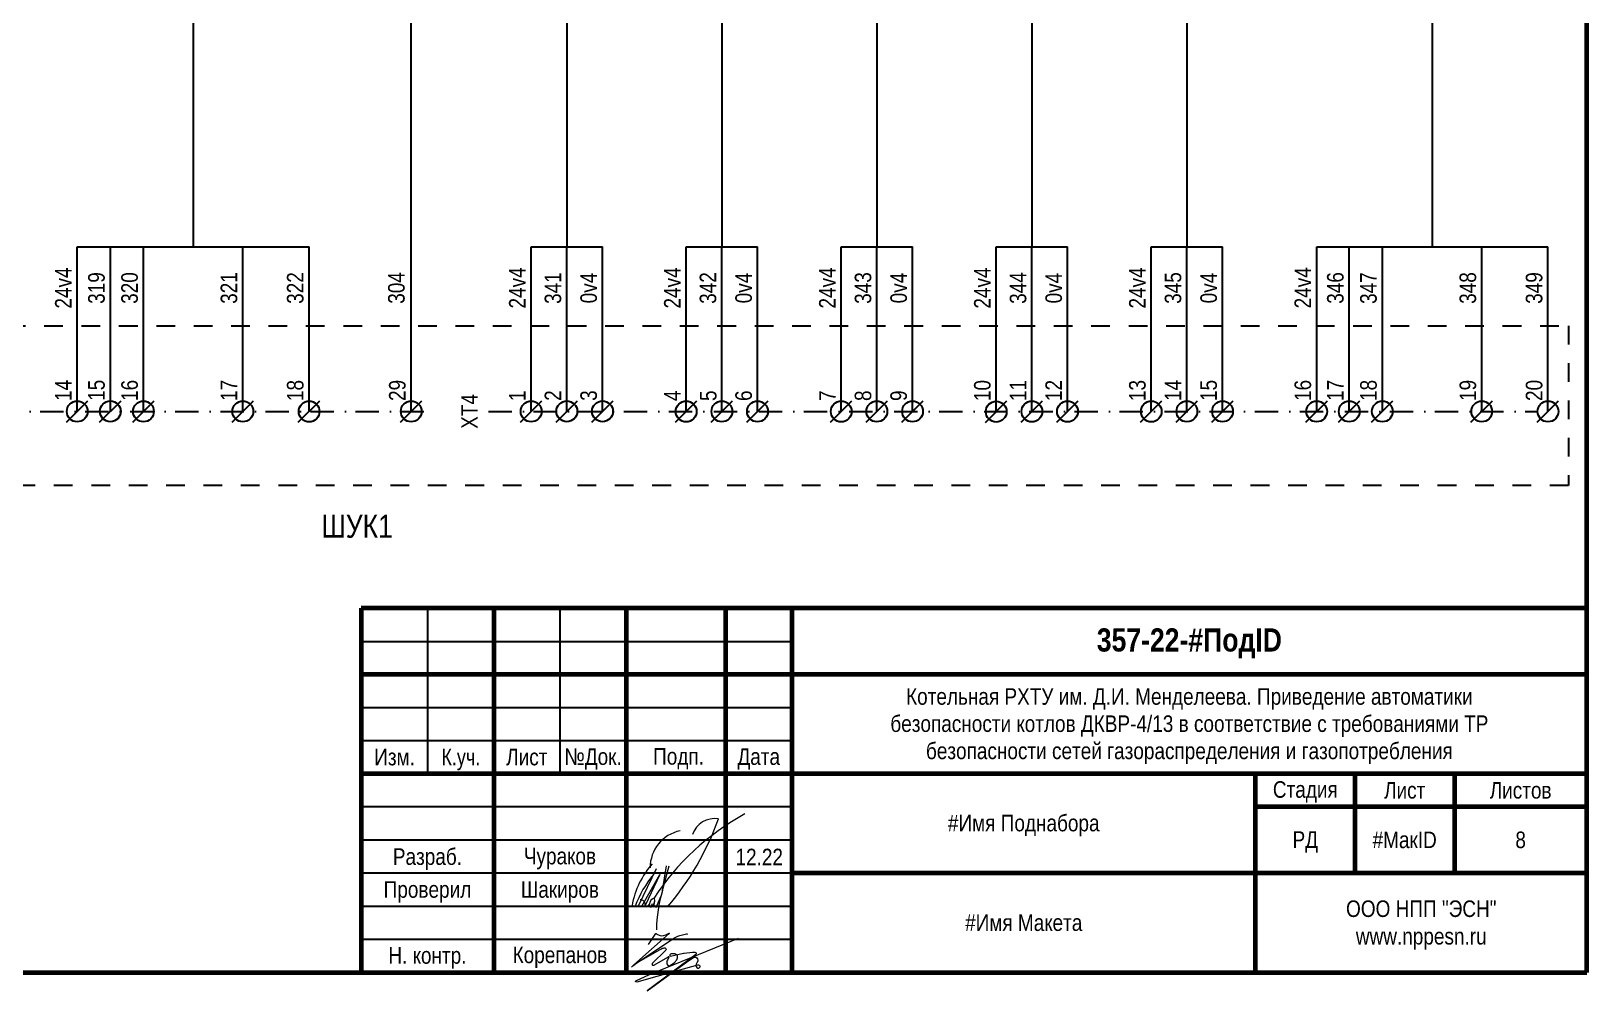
# Model space of a CAD drawing. Header units: millimetres. Extents: x -6000 to 26000, y -6000 to 26000.
# Drawn here: x 180.2 to 415, y -2538.1 to -2393.2 of the extents above; entities that cross this region are included whole.
import ezdxf

# ---------------------------------------------------------------- set-up
doc = ezdxf.new("R2010")
doc.units = ezdxf.units.MM
doc.header["$MEASUREMENT"] = 0
doc.linetypes.add('Штриховая', pattern=[5.644444, 2.822222, -2.822222])
doc.linetypes.add('Штрихпунктирная', pattern=[6.702778, 3.527778, -1.763889, 0, -1.411111])
for name, color, linetype, lineweight in [('0_Ном._пера__1', 7, 'Continuous', 15), ('0_Ном._пера__21', 7, 'Continuous', 30), ('0_Ном._пера__246', 7, 'Continuous', 100), ('2D - Общий_Ном._пера__21', 7, 'Continuous', 30), ('Аннотация - Текст_Ном._пера__1', 7, 'Continuous', 15)]:
    doc.layers.add(name, color=color, linetype=linetype, lineweight=lineweight)
doc.layers.add('0_Ном._пера__9', color=7, linetype='Continuous', lineweight=15, true_color=0x3dad99)
doc.styles.add('СГЕНЕРИР_СТИЛЬ_1', font='')
doc.styles.add('СГЕНЕРИР_СТИЛЬ_4', font='')
doc.styles.get('СГЕНЕРИР_СТИЛЬ_1').set_extended_font_data('Arial Narrow')
doc.styles.get('СГЕНЕРИР_СТИЛЬ_4').set_extended_font_data('Arial Narrow', bold=True)

msp = doc.modelspace()

# ---------------------------------------------------------------- linework, layer by layer
at = {"layer": '0_Ном._пера__21', "color": 7, "linetype": 'Continuous', "lineweight": 30}
for p, q in [((415, -2480.32), (230, -2480.32)), ((230, -2480.32), (230, -2535.32)), ((240, -2480.32), (240, -2505.32)), ((250, -2480.32), (250, -2535.32)), ((260, -2480.32), (260, -2505.32)), ((270, -2480.32), (270, -2535.32)), ((285, -2480.32), (285, -2535.32)), ((295, -2480.32), (295, -2535.32)), ((230, -2485.32), (295, -2485.32)), ((415, -2490.32), (230, -2490.32)), ((230, -2495.32), (295, -2495.32)), ((295, -2500.32), (230, -2500.32)), ((415, -2505.32), (230, -2505.32)), ((365, -2535.32), (365, -2505.32)), ((380, -2505.32), (380, -2520.32)), ((395, -2505.32), (395, -2520.32)), ((295, -2510.32), (230, -2510.32)), ((415, -2510.32), (365, -2510.32)), ((295, -2515.32), (230, -2515.32)), ((295, -2520.32), (230, -2520.32)), ((415, -2520.32), (295, -2520.32)), ((295, -2525.32), (230, -2525.32)), ((295, -2530.32), (230, -2530.32))]:
    msp.add_line(p, q, dxfattribs=at)
at = {"layer": '0_Ном._пера__246', "color": 7, "linetype": 'Continuous', "lineweight": 100}
for p, q in [((415, -2480.32), (230, -2480.32)), ((230, -2480.32), (230, -2535.32)), ((250, -2480.32), (250, -2535.32)), ((270, -2480.32), (270, -2535.32)), ((285, -2480.32), (285, -2535.32)), ((295, -2480.32), (295, -2535.32)), ((415, -2490.32), (230, -2490.32)), ((415, -2505.32), (230, -2505.32)), ((365, -2535.32), (365, -2505.32)), ((380, -2505.32), (380, -2520.32)), ((395, -2505.32), (395, -2520.32)), ((415, -2510.32), (365, -2510.32)), ((415, -2520.32), (295, -2520.32))]:
    msp.add_line(p, q, dxfattribs=at)
at = {"layer": '0_Ном._пера__246', "color": 7, "linetype": 'Continuous', "lineweight": 100, "flags": 128}
msp.add_lwpolyline([(415, -2535.32), (415, -2248.32), (20, -2248.32), (20, -2535.32)], close=True, dxfattribs=at)
at = {"layer": '0_Ном._пера__9', "color": 135, "linetype": 'Continuous', "lineweight": 15, "true_color": 0x3dad99}
for p, q in [((275.49, -2522.95), (276.47, -2519.19)), ((275.49, -2522.95), (276.07, -2519.22)), ((274.54, -2519.66), (271.86, -2525.21)), ((272.35, -2525.31), (275.1, -2520.52)), ((275.1, -2520.52), (272.84, -2525.21)), ((274.53, -2525.47), (275.27, -2523.72)), ((273.33, -2525.31), (273.51, -2524.99)), ((274.27, -2524.38), (274.13, -2525.42))]:
    msp.add_line(p, q, dxfattribs=at)
at = {"layer": '0_Ном._пера__9', "color": 135, "linetype": 'Continuous', "lineweight": 15, "true_color": 0x3dad99, "flags": 128}
for points in [[(273.37, -2531.07), (274.48, -2529.44, -0.414214), (274.51, -2529.44), (274.64, -2529.53, 0.267949), (275.98, -2529.63), (276.48, -2529.39, -0.775573), (276.51, -2529.42), (271.17, -2534.16), (270.81, -2534.51), (270.95, -2534.37, 0.030067), (271.39, -2534), (276.91, -2530.31, -0.091908), (278.11, -2529.72), (279.12, -2529.45, -0.933541), (279.19, -2529.57)], [(271.87, -2533.69), (275.11, -2531.84, -0.08719), (275.64, -2531.61), (275.75, -2531.58, -0.702393), (275.98, -2531.92), (273.94, -2533.95, 0.136086), (273.9, -2534.06, 0.443716), (274.02, -2534.19), (274.18, -2534.19, 0.161222), (274.25, -2534.17), (276.29, -2532.97, -0.026522), (276.38, -2532.91, -0.768791), (276.46, -2532.98), (276.23, -2533.42, 0.105043), (276.11, -2533.83, 0.43472), (276.54, -2534.29, 0.16132), (276.66, -2534.25), (277.28, -2533.79, 0.102211), (277.56, -2533.48), (277.58, -2533.44, -0.023478), (277.62, -2533.38, 0.197304), (277.75, -2532.82, 0.161257), (277.69, -2532.71, 0.094433), (277.46, -2532.56), (277.44, -2532.55, 0.083774), (277.2, -2532.49, 0.05387), (276.8, -2532.51, 0.985858), (276.69, -2532.83), (278.65, -2532.39, -0.027151), (278.73, -2532.38), (280.02, -2532.24, -0.046388), (280.15, -2532.24), (280.38, -2532.25, -0.65616), (280.5, -2532.61), (273.14, -2538.08), (279.32, -2533.58), (280.16, -2533.03), (280.27, -2533.01, -0.038414), (280.38, -2533), (280.48, -2533), (280.5, -2533.01, -0.402341), (280.8, -2533.61, 0.020676), (280.78, -2533.67), (280.55, -2534.05, 0.467701), (280.83, -2534.66, 0.131652), (281.07, -2534.57, 0.726247), (280.97, -2534.2), (280.88, -2534.18, 0.115506), (280.74, -2534.2), (274.6, -2535.91), (271.6, -2536.74), (271.48, -2536.73, -0.747293), (271.44, -2536.58), (273.5, -2535.6), (286.93, -2530.13)]]:
    msp.add_lwpolyline(points, format="xyb", dxfattribs=at)
at = {"layer": '0_Ном._пера__9', "color": 135, "linetype": 'Continuous', "lineweight": 15, "true_color": 0x3dad99}
for centre, radius, start, end in [((306.41, -2545.15), 38.51, 118.6981, 146.8966), ((243.78, -2497.81), 42.61, 319.6537, 340.3805), ((283.34, -2515.59), 3.52, 80.6082, 161.7985), ((279.27, -2519.46), 5.66, 101.6434, 180.3746), ((283.79, -2527.55), 13.12, 138.6736, 169.7126), ((286.05, -2530.56), 15.59, 139.9163, 160.3208), ((296.11, -2529.19), 21.55, 163.167, 179.0964), ((272.19, -2525.01), 0.668, 353.3227, 96.6773), ((273.35, -2524.7), 0.661, 268.7016, 341.1724)]:
    msp.add_arc(centre, radius, start, end, dxfattribs=at)
msp.add_ellipse((273.9, -2524.77), major_axis=(0.248, 0.662), ratio=0.421875, dxfattribs=at)
at = {"layer": '2D - Общий_Ном._пера__21', "color": 7, "linetype": 'Continuous', "lineweight": 30}
for p, q in [((237.55, -2450.61), (237.55, -2340.6)), ((204.64, -2360.1), (204.64, -2425.78)), ((261.04, -2360.1), (261.04, -2425.78)), ((284.44, -2360.1), (284.44, -2425.78)), ((307.83, -2360.1), (307.83, -2425.78)), ((331.23, -2360.1), (331.23, -2425.78)), ((354.63, -2360.1), (354.63, -2425.78)), ((391.63, -2360.1), (391.63, -2425.78)), ((187.14, -2450.61), (187.14, -2425.78)), ((187.14, -2425.78), (222.14, -2425.78)), ((192.14, -2450.6), (192.14, -2425.78)), ((197.14, -2450.61), (197.14, -2425.78)), ((212.14, -2450.61), (212.14, -2425.78)), ((222.14, -2450.62), (222.14, -2425.78)), ((255.66, -2450.61), (255.66, -2425.78)), ((255.66, -2425.78), (266.42, -2425.78)), ((261.04, -2450.6), (261.04, -2425.78)), ((266.42, -2450.6), (266.42, -2425.78)), ((279.05, -2450.62), (279.05, -2425.78)), ((279.05, -2425.78), (289.82, -2425.78)), ((284.44, -2450.61), (284.44, -2425.78)), ((289.82, -2450.61), (289.82, -2425.78)), ((302.45, -2450.62), (302.45, -2425.78)), ((302.45, -2425.78), (313.22, -2425.78)), ((307.83, -2450.61), (307.83, -2425.78)), ((313.22, -2450.61), (313.22, -2425.78)), ((325.85, -2450.64), (325.85, -2425.78)), ((325.85, -2425.78), (336.61, -2425.78)), ((331.23, -2450.62), (331.23, -2425.78)), ((336.61, -2450.62), (336.61, -2425.78)), ((349.25, -2450.62), (349.25, -2425.78)), ((349.25, -2425.78), (360.01, -2425.78)), ((354.63, -2450.61), (354.63, -2425.78)), ((360.01, -2450.61), (360.01, -2425.78)), ((374.22, -2450.61), (374.22, -2425.78)), ((374.22, -2425.78), (409.13, -2425.78)), ((379.13, -2450.61), (379.13, -2425.78)), ((384.13, -2450.61), (384.13, -2425.78)), ((399.13, -2450.61), (399.13, -2425.78)), ((409.13, -2450.61), (409.13, -2425.78)), ((185.51, -2452.24), (188.75, -2449)), ((190.51, -2452.22), (193.75, -2448.99)), ((195.51, -2452.24), (198.75, -2449)), ((210.51, -2452.24), (213.75, -2449)), ((220.51, -2452.25), (223.75, -2449.02)), ((235.92, -2452.24), (239.15, -2449)), ((254.03, -2452.24), (257.27, -2449)), ((259.41, -2452.22), (262.65, -2448.99)), ((264.8, -2452.22), (268.03, -2448.99)), ((277.43, -2452.25), (280.66, -2449.02)), ((282.81, -2452.24), (286.04, -2449)), ((288.19, -2452.24), (291.43, -2449)), ((300.83, -2452.25), (304.06, -2449.02)), ((306.21, -2452.24), (309.44, -2449)), ((311.59, -2452.24), (314.82, -2449)), ((324.22, -2452.26), (327.46, -2449.03)), ((329.61, -2452.25), (332.84, -2449.02)), ((334.99, -2452.25), (338.22, -2449.02)), ((347.62, -2452.25), (350.85, -2449.02)), ((353, -2452.24), (356.24, -2449)), ((358.38, -2452.24), (361.62, -2449)), ((372.59, -2452.24), (375.83, -2449)), ((377.5, -2452.24), (380.73, -2449)), ((382.5, -2452.24), (385.73, -2449)), ((397.5, -2452.24), (400.73, -2449)), ((407.5, -2452.24), (410.73, -2449))]:
    msp.add_line(p, q, dxfattribs=at)
at = {"layer": '2D - Общий_Ном._пера__21', "color": 7, "linetype": 'Штриховая', "lineweight": 30}
for p, q in [((24.11, -2437.67), (412.23, -2437.67)), ((412.23, -2437.67), (412.23, -2461.81)), ((412.23, -2461.81), (24.11, -2461.81))]:
    msp.add_line(p, q, dxfattribs=at)
at = {"layer": '2D - Общий_Ном._пера__21', "color": 7, "linetype": 'Штрихпунктирная', "lineweight": 30}
for p, q in [((31.87, -2450.61), (240.56, -2450.61)), ((249.21, -2450.61), (407.61, -2450.61))]:
    msp.add_line(p, q, dxfattribs=at)
at = {"layer": '2D - Общий_Ном._пера__21', "color": 7, "linetype": 'Continuous', "lineweight": 30}
for centre in [(187.14, -2450.61), (192.14, -2450.6), (197.14, -2450.61), (212.14, -2450.61), (222.14, -2450.62), (237.55, -2450.61), (255.66, -2450.61), (261.04, -2450.6), (266.42, -2450.6), (279.05, -2450.62), (284.44, -2450.61), (289.82, -2450.61), (302.45, -2450.62), (307.83, -2450.61), (313.22, -2450.61), (325.85, -2450.64), (331.23, -2450.62), (336.61, -2450.62), (349.25, -2450.62), (354.63, -2450.61), (360.01, -2450.61), (374.22, -2450.61), (379.13, -2450.61), (384.13, -2450.61), (399.13, -2450.61), (409.13, -2450.61)]:
    msp.add_circle(centre, 1.57, dxfattribs=at)

# ---------------------------------------------------------------- texts
at = {"layer": '0_Ном._пера__1', "color": 7, "linetype": 'Continuous', "lineweight": 15, "attachment_point": 5}
for s, insert, char_height, style in [('\\A1;{\\pqc;\\fArial Narrow|b1|i0|c204|p34;357-22\\fArial Narrow|b1|i0|c204|p34;-\\fArial Narrow|b1|i0|c204|p34;#ПодID}', (355, -2485.61), 3.5, 'СГЕНЕРИР_СТИЛЬ_4'), ('\\A1;{\\pqc;\\fArial Narrow|b0|i0|c204|p34;Изм.}', (235.04, -2502.8), 2.5, 'СГЕНЕРИР_СТИЛЬ_1'), ('\\A1;{\\W0.950000x;\\pqc;\\fArial Narrow|b0|i0|c204|p34;К.уч.}', (245.04, -2503.15), 2.5, 'СГЕНЕРИР_СТИЛЬ_1'), ('\\A1;{\\pqc;\\fArial Narrow|b0|i0|c204|p34;Лист}', (255, -2502.8), 2.5, 'СГЕНЕРИР_СТИЛЬ_1'), ('\\A1;{\\pqc;\\fArial Narrow|b0|i0|c204|p34;№Док.}', (265, -2503.08), 2.5, 'СГЕНЕРИР_СТИЛЬ_1'), ('\\A1;{\\pqc;\\fArial Narrow|b0|i0|c204|p34; Подп.}', (277.5, -2503.04), 2.5, 'СГЕНЕРИР_СТИЛЬ_1'), ('\\A1;{\\pqc;\\fArial Narrow|b0|i0|c204|p34;Дата}', (290, -2503.08), 2.5, 'СГЕНЕРИР_СТИЛЬ_1'), ('\\A1;{\\pqc;\\fArial Narrow|b0|i0|c204|p34;Стадия}', (372.5, -2508.04), 2.5, 'СГЕНЕРИР_СТИЛЬ_1'), ('\\A1;{\\pqc;\\fArial Narrow|b0|i0|c204|p34;Лист}', (387.5, -2507.82), 2.5, 'СГЕНЕРИР_СТИЛЬ_1'), ('\\A1;{\\pqc;\\fArial Narrow|b0|i0|c204|p34;Листов}', (405, -2507.82), 2.5, 'СГЕНЕРИР_СТИЛЬ_1'), ('\\A1;{\\pqc;\\fArial Narrow|b0|i0|c204|p34;#Имя Поднабора}', (330, -2513.12), 2.5, 'СГЕНЕРИР_СТИЛЬ_1'), ('\\A1;{\\pqc;\\fArial Narrow|b0|i0|c204|p34;РД}', (372.5, -2515.6), 2.5, 'СГЕНЕРИР_СТИЛЬ_1'), ('\\A1;{\\pqc;\\fArial Narrow|b0|i0|c204|p34;#МакID}', (387.5, -2515.3), 2.5, 'СГЕНЕРИР_СТИЛЬ_1'), ('\\A1;{\\pqc;\\fArial Narrow|b0|i0|c204|p34;#Имя Макета}', (330, -2527.8), 2.5, 'СГЕНЕРИР_СТИЛЬ_1')]:
    msp.add_mtext(s, dxfattribs=dict(at, insert=insert, char_height=char_height, style=style))
at = {"layer": '0_Ном._пера__1', "color": 7, "linetype": 'Continuous', "lineweight": 15, "insert": (355, -2498.12), "char_height": 2.5, "width": 102.1134, "attachment_point": 5, "line_spacing_factor": 0.984993, "style": 'СГЕНЕРИР_СТИЛЬ_1'}
msp.add_mtext('\\A1;{\\pqc;\\fArial Narrow|b0|i0|c204|p34;Котельная РХТУ им. Д.И. Менделеева. Приведение автоматики безопасности котлов ДКВР-4/13 в соответствие с требованиями ТР безопасности сетей газораспределения и газопотребления}', dxfattribs=at)
at = {"layer": '0_Ном._пера__1', "color": 7, "linetype": 'Continuous', "lineweight": 15, "insert": (390, -2528.13), "char_height": 2.5, "attachment_point": 5, "line_spacing_factor": 0.996855, "style": 'СГЕНЕРИР_СТИЛЬ_1'}
msp.add_mtext('\\A1;{\\pqc;\\fArial Narrow|b0|i0|c204|p34;ООО НПП "ЭСН"\\P\\pqc;\\fArial Narrow|b0|i0|c204|p34;www.nppesn.ru}', dxfattribs=at)
at = {"layer": 'Аннотация - Текст_Ном._пера__1', "color": 7, "linetype": 'Continuous', "lineweight": 15, "char_height": 2.5, "attachment_point": 2, "rotation": 90, "style": 'СГЕНЕРИР_СТИЛЬ_1'}
for s, insert in [('\\A1;{\\pqc;\\fArial Narrow|b0|i0|c204|p34;24v\\fArial Narrow|b0|i0|c204|p34;4}', (183.79, -2431.98)), ('\\A1;{\\pqc;\\fArial Narrow|b0|i0|c204|p34;3\\fArial Narrow|b0|i0|c204|p34;19}', (188.79, -2431.98)), ('\\A1;{\\pqc;\\fArial Narrow|b0|i0|c204|p34;3\\fArial Narrow|b0|i0|c204|p34;20}', (193.79, -2431.98)), ('\\A1;{\\pqc;\\fArial Narrow|b0|i0|c204|p34;3\\fArial Narrow|b0|i0|c204|p34;21}', (208.79, -2431.98)), ('\\A1;{\\pqc;\\fArial Narrow|b0|i0|c204|p34;3\\fArial Narrow|b0|i0|c204|p34;22}', (218.79, -2431.98)), ('\\A1;{\\pqc;\\fArial Narrow|b0|i0|c204|p34;304}', (234.06, -2431.97)), ('\\A1;{\\pqc;\\fArial Narrow|b0|i0|c204|p34;24v\\fArial Narrow|b0|i0|c204|p34;4}', (252.31, -2431.97)), ('\\A1;{\\pqc;\\fArial Narrow|b0|i0|c204|p34;3\\fArial Narrow|b0|i0|c204|p34;41}', (257.69, -2431.99)), ('\\A1;{\\pqc;\\fArial Narrow|b0|i0|c204|p34;0v\\fArial Narrow|b0|i0|c204|p34;4}', (263.08, -2431.98)), ('\\A1;{\\pqc;\\fArial Narrow|b0|i0|c204|p34;24v\\fArial Narrow|b0|i0|c204|p34;4}', (275.71, -2431.97)), ('\\A1;{\\pqc;\\fArial Narrow|b0|i0|c204|p34;3\\fArial Narrow|b0|i0|c204|p34;42}', (281.09, -2431.98)), ('\\A1;{\\pqc;\\fArial Narrow|b0|i0|c204|p34;0v\\fArial Narrow|b0|i0|c204|p34;4}', (286.47, -2431.98)), ('\\A1;{\\pqc;\\fArial Narrow|b0|i0|c204|p34;24v\\fArial Narrow|b0|i0|c204|p34;4}', (299.11, -2431.97)), ('\\A1;{\\pqc;\\fArial Narrow|b0|i0|c204|p34;3\\fArial Narrow|b0|i0|c204|p34;43}', (304.49, -2431.98)), ('\\A1;{\\pqc;\\fArial Narrow|b0|i0|c204|p34;0v\\fArial Narrow|b0|i0|c204|p34;4}', (309.87, -2431.98)), ('\\A1;{\\pqc;\\fArial Narrow|b0|i0|c204|p34;24v\\fArial Narrow|b0|i0|c204|p34;4}', (322.5, -2431.98)), ('\\A1;{\\pqc;\\fArial Narrow|b0|i0|c204|p34;3\\fArial Narrow|b0|i0|c204|p34;44}', (327.89, -2431.98)), ('\\A1;{\\pqc;\\fArial Narrow|b0|i0|c204|p34;0v\\fArial Narrow|b0|i0|c204|p34;4}', (333.27, -2431.99)), ('\\A1;{\\pqc;\\fArial Narrow|b0|i0|c204|p34;24v\\fArial Narrow|b0|i0|c204|p34;4}', (345.9, -2431.97)), ('\\A1;{\\pqc;\\fArial Narrow|b0|i0|c204|p34;3\\fArial Narrow|b0|i0|c204|p34;45}', (351.28, -2431.98)), ('\\A1;{\\pqc;\\fArial Narrow|b0|i0|c204|p34;0v\\fArial Narrow|b0|i0|c204|p34;4}', (356.66, -2431.98)), ('\\A1;{\\pqc;\\fArial Narrow|b0|i0|c204|p34;24v\\fArial Narrow|b0|i0|c204|p34;4}', (370.87, -2431.95)), ('\\A1;{\\pqc;\\fArial Narrow|b0|i0|c204|p34;3\\fArial Narrow|b0|i0|c204|p34;46}', (375.78, -2431.97)), ('\\A1;{\\pqc;\\fArial Narrow|b0|i0|c204|p34;3\\fArial Narrow|b0|i0|c204|p34;47}', (380.78, -2431.99)), ('\\A1;{\\pqc;\\fArial Narrow|b0|i0|c204|p34;3\\fArial Narrow|b0|i0|c204|p34;48}', (395.78, -2431.98)), ('\\A1;{\\pqc;\\fArial Narrow|b0|i0|c204|p34;34\\fArial Narrow|b0|i0|c204|p34;9}', (405.78, -2431.98)), ('\\A1;{\\pqc;\\fArial Narrow|b0|i0|c204|p34;1\\fArial Narrow|b0|i0|c204|p34;4}', (183.79, -2447.44)), ('\\A1;{\\pqc;\\fArial Narrow|b0|i0|c204|p34;15}', (188.79, -2447.42)), ('\\A1;{\\pqc;\\fArial Narrow|b0|i0|c204|p34;16}', (193.79, -2447.44)), ('\\A1;{\\pqc;\\fArial Narrow|b0|i0|c204|p34;17}', (208.79, -2447.44)), ('\\A1;{\\pqc;\\fArial Narrow|b0|i0|c204|p34;18}', (218.79, -2447.45)), ('\\A1;{\\pqc;\\fArial Narrow|b0|i0|c204|p34;29}', (234.2, -2447.44)), ('\\A1;{\\pqc;\\fArial Narrow|b0|i0|c204|p34;1\\fArial Narrow|b0|i0|c204|p34;0}', (322.5, -2447.46)), ('\\A1;{\\pqc;\\fArial Narrow|b0|i0|c204|p34;11}', (327.89, -2447.45)), ('\\A1;{\\pqc;\\fArial Narrow|b0|i0|c204|p34;12}', (333.27, -2447.45)), ('\\A1;{\\pqc;\\fArial Narrow|b0|i0|c204|p34;1\\fArial Narrow|b0|i0|c204|p34;3}', (345.9, -2447.45)), ('\\A1;{\\pqc;\\fArial Narrow|b0|i0|c204|p34;14}', (351.28, -2447.44)), ('\\A1;{\\pqc;\\fArial Narrow|b0|i0|c204|p34;15}', (356.66, -2447.44)), ('\\A1;{\\pqc;\\fArial Narrow|b0|i0|c204|p34;16}', (370.87, -2447.44)), ('\\A1;{\\pqc;\\fArial Narrow|b0|i0|c204|p34;17}', (375.78, -2447.44)), ('\\A1;{\\pqc;\\fArial Narrow|b0|i0|c204|p34;18}', (380.78, -2447.44)), ('\\A1;{\\pqc;\\fArial Narrow|b0|i0|c204|p34;19}', (395.78, -2447.44)), ('\\A1;{\\pqc;\\fArial Narrow|b0|i0|c204|p34;20}', (405.78, -2447.44)), ('\\A1;{\\pqc;\\fArial Narrow|b0|i0|c204|p34;XT\\fArial Narrow|b0|i0|c204|p34;4}', (245.1, -2450.61)), ('\\A1;{\\pqc;\\fArial Narrow|b0|i0|c204|p34;1}', (252.31, -2448.24)), ('\\A1;{\\pqc;\\fArial Narrow|b0|i0|c204|p34;2}', (257.69, -2448.22)), ('\\A1;{\\pqc;\\fArial Narrow|b0|i0|c204|p34;3}', (263.08, -2448.22)), ('\\A1;{\\pqc;\\fArial Narrow|b0|i0|c204|p34;4}', (275.72, -2448.25)), ('\\A1;{\\pqc;\\fArial Narrow|b0|i0|c204|p34;5}', (281.13, -2448.24)), ('\\A1;{\\pqc;\\fArial Narrow|b0|i0|c204|p34;6}', (286.47, -2448.24)), ('\\A1;{\\pqc;\\fArial Narrow|b0|i0|c204|p34;7}', (299.14, -2448.25)), ('\\A1;{\\pqc;\\fArial Narrow|b0|i0|c204|p34;8}', (304.49, -2448.24)), ('\\A1;{\\pqc;\\fArial Narrow|b0|i0|c204|p34;9}', (309.87, -2448.24))]:
    msp.add_mtext(s, dxfattribs=dict(at, insert=insert))
at = {"layer": 'Аннотация - Текст_Ном._пера__1', "color": 7, "linetype": 'Continuous', "lineweight": 15, "attachment_point": 2, "style": 'СГЕНЕРИР_СТИЛЬ_1'}
for s, insert, char_height in [('\\A1;{\\pqc;\\fArial Narrow|b0|i0|c204|p34;ШУК1}', (229.39, -2466.18), 3.5), ('\\A1;{\\pqc;\\fArial Narrow|b0|i0|c204|p34;8}', (405, -2514.03), 2.5), ('\\A1;{\\pqc;\\fArial Narrow|b0|i0|c204|p34;Разраб.}', (240, -2516.56), 2.5), ('\\A1;{\\pqc;\\fArial Narrow|b0|i0|c204|p34;Чураков}', (260, -2516.48), 2.5), ('\\A1;{\\pqc;\\fArial Narrow|b0|i0|c204|p34;12.22}', (290.08, -2516.62), 2.5), ('\\A1;{\\pqc;\\fArial Narrow|b0|i0|c204|p34;Проверил}', (240, -2521.52), 2.5), ('\\A1;{\\pqc;\\fArial Narrow|b0|i0|c204|p34;Шакиров}', (260, -2521.52), 2.5), ('\\A1;{\\pqc;\\fArial Narrow|b0|i0|c204|p34;Н. контр.}', (240, -2531.48), 2.5), ('\\A1;{\\pqc;\\fArial Narrow|b0|i0|c204|p34;Корепанов}', (260, -2531.39), 2.5)]:
    msp.add_mtext(s, dxfattribs=dict(at, insert=insert, char_height=char_height))

doc.saveas('drawing.dxf')
